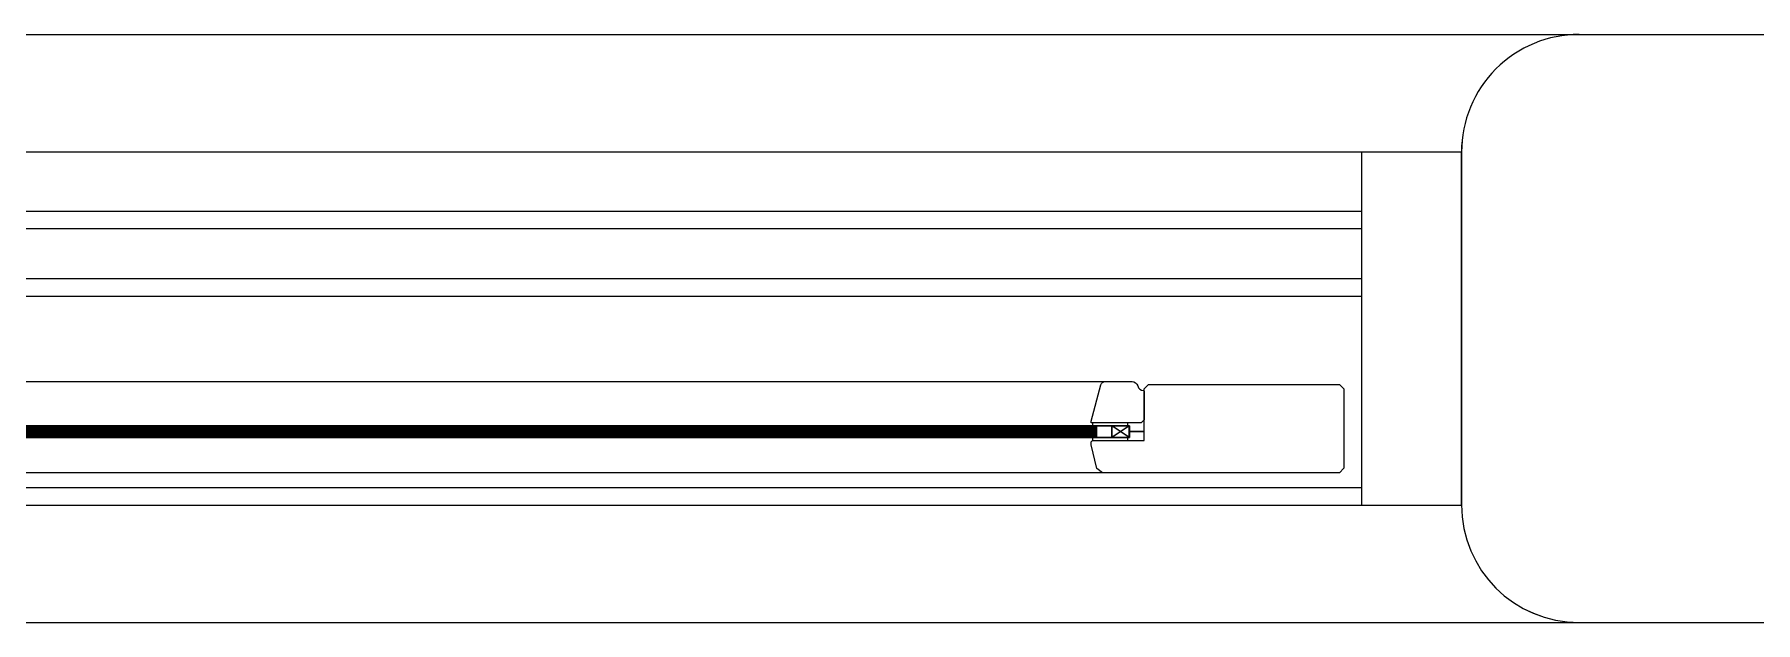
# Model space of a CAD drawing. Header units: metres. Extents: x -232 to 581, y 30 to 789.
# Drawn here: x 228.277 to 228.863, y 677.346 to 677.546 of the extents above; entities that cross this region are included whole.
import ezdxf

# ---------------------------------------------------------------- set-up
doc = ezdxf.new("R2010")
doc.units = ezdxf.units.M
for name, color, linetype, lineweight in [('A-DOOR', 35, 'Continuous', 5), ('A-WALL', 250, 'Continuous', 20), ('baños', 140, 'Continuous', 0), ('cristales', 131, 'Continuous', 0)]:
    doc.layers.add(name, color=color, linetype=linetype, lineweight=lineweight)
doc.styles.get("Standard").update_dxf_attribs({"font": 'arial.ttf'})

# ---------------------------------------------------------------- blocks, each defined once
blk = doc.blocks.new('21.11.2025 LN09 2DO NIVEL')
at = {"layer": 'A-DOOR', "color": 18, "true_color": 0x000000}
for p, q in [((264.73854, 160.20143), (267.46854, 160.20144)), ((264.81254, 160.16147), (267.39454, 160.16147)), ((267.39454, 160.16147), (267.42854, 160.16147)), ((267.39454, 160.16147), (267.39454, 160.04147)), ((267.42854, 160.04147), (267.42854, 160.16147)), ((264.81254, 160.14139), (267.39454, 160.14139)), ((264.81254, 160.13539), (267.39454, 160.13539)), ((266.86254, 160.11839), (267.39454, 160.11839)), ((266.86254, 160.11239), (267.39454, 160.11239)), ((266.87578, 160.08339), (267.30731, 160.08339)), ((267.32054, 160.08089), (267.32204, 160.08239)), ((267.32204, 160.08239), (267.38704, 160.08239)), ((267.38704, 160.08239), (267.38854, 160.08089)), ((267.32054, 160.06339), (267.32054, 160.08089)), ((267.38854, 160.08089), (267.38854, 160.05389)), ((267.31554, 160.06439), (267.30954, 160.06839)), ((267.31554, 160.06839), (267.30954, 160.06439)), ((267.32054, 160.06639), (267.31554, 160.06639)), ((267.32054, 160.06639), (267.31554, 160.06639)), ((267.30254, 160.06289), (267.30304, 160.06339)), ((267.30254, 160.06189), (267.30254, 160.06289)), ((267.30455, 160.05385), (267.30254, 160.06189)), ((267.30304, 160.06339), (267.32054, 160.06339)), ((267.30641, 160.05239), (267.30455, 160.05385)), ((267.38854, 160.05389), (267.38704, 160.05239)), ((264.81254, 160.04739), (267.39454, 160.04739)), ((267.30641, 160.05239), (266.87668, 160.05239)), ((267.38704, 160.05239), (267.30641, 160.05239)), ((264.81254, 160.04139), (267.39454, 160.04139)), ((267.39454, 160.04139), (267.42854, 160.04139)), ((264.73854, 160.00143), (267.46854, 160.00144))]:
    blk.add_line(p, q, dxfattribs=at)
blk.add_lwpolyline([(267.31839, 160.08189, 0.341999), (267.32033, 160.08039), (267.32054, 160.08006), (267.32054, 160.07039), (267.31954, 160.06939), (267.30254, 160.06939), (267.30254, 160.06989), (267.30586, 160.08228, -0.339454), (267.30731, 160.08339), (267.31646, 160.08339, -0.341999)], format="xyb", close=True, dxfattribs=at)
for points in [[(267.31554, 160.06839), (266.86754, 160.06839), (266.86754, 160.06439), (267.31554, 160.06439)], [(267.31554, 160.06439), (266.86754, 160.06439), (266.86754, 160.06839), (267.31554, 160.06839)], [(267.30304, 160.06839), (267.31504, 160.06839), (267.31504, 160.06939), (267.30304, 160.06939)], [(267.30304, 160.06339), (267.31504, 160.06339), (267.31504, 160.06439), (267.30304, 160.06439)], [(267.30954, 160.06439), (267.30454, 160.06439), (267.30454, 160.06839), (267.30954, 160.06839)], [(267.31554, 160.06439), (267.30954, 160.06439), (267.30954, 160.06839), (267.31554, 160.06839)], [(267.32054, 160.06639), (267.31554, 160.06639), (267.31554, 160.06639), (267.32054, 160.06639)]]:
    blk.add_lwpolyline(points, close=True, dxfattribs=at)
at = {"layer": 'A-WALL', "color": 18, "true_color": 0x000000}
for p, q in [((267.46854, 160.20144), (269.53851, 160.20143)), ((267.42854, 160.16144), (267.42854, 160.04144)), ((267.46854, 160.00144), (268.15851, 160.00143))]:
    blk.add_line(p, q, dxfattribs=at)
for centre, start, end in [((267.46854, 160.16144), 89.99977, 180), ((267.46854, 160.04144), 180, 269.9993)]:
    blk.add_arc(centre, 0.04, start, end, dxfattribs=at)
at = {"layer": 'cristales', "color": 18, "true_color": 0x000000, "const_width": 0.004}
blk.add_lwpolyline([(267.30454, 160.06639), (266.87854, 160.06639)], dxfattribs=at)
at = {"layer": 'baños', "color": 18, "linetype": 'Continuous', "true_color": 0x000000, "flags": 8}
for tag, p in [('MODELNUMBER', (265.51387, 159.78254, 0)), ('TRADENAME', (265.51387, 159.7825, 0)), ('MATERIAL', (265.51387, 159.78242, 0)), ('PRODUCT', (265.51387, 159.78246, 0)), ('MODELNUMBER', (266.68861, 159.78254, 0)), ('TRADENAME', (266.68861, 159.7825, 0)), ('PRODUCT', (266.68861, 159.78246, 0)), ('MATERIAL', (266.68861, 159.78242, 0))]:
    blk.add_attdef(tag, p, '', height=0.0000254, rotation=180.00008, dxfattribs=at)
blk = doc.blocks.new('20.03.2026 LN 09 SEGUNDO NIVEL ARQ')
at = {"layer": 'A-DOOR', "color": 5}
for p, q in [((83.00596, -42.49863), (85.73595, -42.49862)), ((83.07996, -42.53859), (85.66196, -42.53859)), ((85.66196, -42.53859), (85.69596, -42.53859)), ((85.66196, -42.53859), (85.66196, -42.65859)), ((85.69596, -42.65859), (85.69596, -42.53859)), ((83.07996, -42.55867), (85.66196, -42.55867)), ((83.07996, -42.56467), (85.66196, -42.56467)), ((85.12996, -42.58167), (85.66196, -42.58167)), ((85.12996, -42.58767), (85.66196, -42.58767)), ((85.14319, -42.61667), (85.57473, -42.61667)), ((85.58796, -42.61917), (85.58946, -42.61767)), ((85.58796, -42.63667), (85.58796, -42.61917)), ((85.58946, -42.61767), (85.65446, -42.61767)), ((85.65446, -42.61767), (85.65596, -42.61917)), ((85.65596, -42.61917), (85.65596, -42.64617)), ((85.58296, -42.63567), (85.57696, -42.63167)), ((85.58296, -42.63167), (85.57696, -42.63567)), ((85.58796, -42.63367), (85.58296, -42.63367)), ((85.58796, -42.63367), (85.58296, -42.63367)), ((85.56996, -42.63717), (85.57046, -42.63667)), ((85.56996, -42.63817), (85.56996, -42.63717)), ((85.57196, -42.64621), (85.56996, -42.63817)), ((85.57046, -42.63667), (85.58796, -42.63667)), ((85.57383, -42.64767), (85.57196, -42.64621)), ((85.65596, -42.64617), (85.65446, -42.64767)), ((85.57383, -42.64767), (85.14409, -42.64767)), ((85.65446, -42.64767), (85.57383, -42.64767)), ((83.07996, -42.65267), (85.66196, -42.65267)), ((83.07996, -42.65867), (85.66196, -42.65867)), ((85.66196, -42.65867), (85.69596, -42.65867)), ((83.00596, -42.69863), (85.73596, -42.69862))]:
    blk.add_line(p, q, dxfattribs=at)
blk.add_lwpolyline([(85.58581, -42.61817, 0.341999), (85.58775, -42.61967), (85.58796, -42.62), (85.58796, -42.62967), (85.58696, -42.63067), (85.56996, -42.63067), (85.56996, -42.63017), (85.57328, -42.61778, -0.339454), (85.57473, -42.61667), (85.58387, -42.61667, -0.341999)], format="xyb", close=True, dxfattribs=at)
for points in [[(85.58296, -42.63167), (85.13496, -42.63167), (85.13496, -42.63567), (85.58296, -42.63567)], [(85.58296, -42.63567), (85.13496, -42.63567), (85.13496, -42.63167), (85.58296, -42.63167)], [(85.57046, -42.63167), (85.58246, -42.63167), (85.58246, -42.63067), (85.57046, -42.63067)], [(85.57696, -42.63567), (85.57196, -42.63567), (85.57196, -42.63167), (85.57696, -42.63167)], [(85.58296, -42.63567), (85.57696, -42.63567), (85.57696, -42.63167), (85.58296, -42.63167)], [(85.58796, -42.63367), (85.58296, -42.63367), (85.58296, -42.63367), (85.58796, -42.63367)], [(85.57046, -42.63667), (85.58246, -42.63667), (85.58246, -42.63567), (85.57046, -42.63567)]]:
    blk.add_lwpolyline(points, close=True, dxfattribs=at)
at = {"layer": 'A-WALL', "color": 5}
for p, q in [((85.73596, -42.49862), (87.80593, -42.49863)), ((85.69596, -42.53862), (85.69596, -42.65862)), ((85.73596, -42.69862), (86.42593, -42.69863))]:
    blk.add_line(p, q, dxfattribs=at)
for centre, start, end in [((85.73596, -42.53862), 89.99977, 180), ((85.73596, -42.65862), 180, 269.9993)]:
    blk.add_arc(centre, 0.04, start, end, dxfattribs=at)
at = {"layer": 'cristales', "color": 5, "const_width": 0.004}
blk.add_lwpolyline([(85.57196, -42.63367), (85.14596, -42.63367)], dxfattribs=at)
at = {"layer": 'baños', "color": 5, "linetype": 'Continuous', "flags": 8}
for tag, p in [('MODELNUMBER', (83.78129, -42.91752, 0)), ('TRADENAME', (83.78129, -42.91756, 0)), ('PRODUCT', (83.78129, -42.9176, 0)), ('MATERIAL', (83.78129, -42.91764, 0)), ('MODELNUMBER', (84.95603, -42.91752, 0)), ('TRADENAME', (84.95603, -42.91756, 0)), ('MATERIAL', (84.95603, -42.91764, 0)), ('PRODUCT', (84.95603, -42.9176, 0))]:
    blk.add_attdef(tag, p, '', height=0.0000254, rotation=180.00008, dxfattribs=at)
at = {"layer": 'baños', "color": 5, "linetype": 'Continuous'}
for tag, p, rotation in [('MODELNUMBER', (85.8912, -56.99337), 180.00008), ('TRADENAME', (85.89116, -56.99332), 180.00008), ('MATERIAL', (85.89139, -56.99324), 180.00008), ('PRODUCT', (85.89139, -56.99328), 180.00008), ('MODELNUMBER', (86.60077, -56.99337), 179.99992), ('TRADENAME', (86.60077, -56.99332), 179.99992), ('MATERIAL', (86.60077, -56.99324), 179.99992), ('PRODUCT', (86.60077, -56.99328), 179.99992)]:
    blk.add_attdef(tag, p, '', height=0.0000254, rotation=rotation, dxfattribs=at)

msp = doc.modelspace()

# ---------------------------------------------------------------- block references
at = {"color": 1}
for name, p in [('20.03.2026 LN 09 SEGUNDO NIVEL ARQ', (143.06677, 720.04507)), ('21.11.2025 LN09 2DO NIVEL', (-38.66582, 517.34501))]:
    msp.add_blockref(name, p, dxfattribs=at)

doc.saveas('drawing.dxf')
